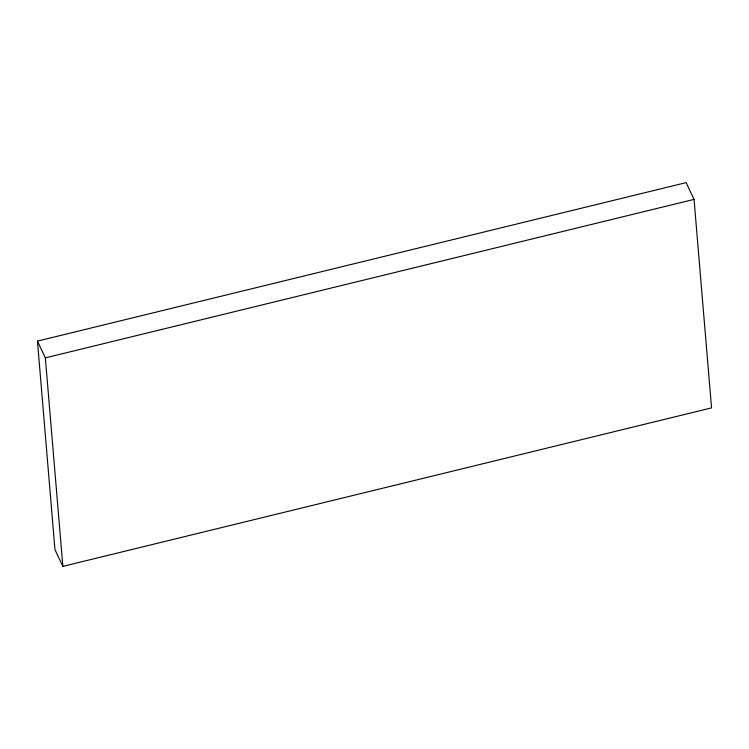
<?xml version="1.0" encoding="UTF-8"?>
<svg xmlns="http://www.w3.org/2000/svg" width="749" height="749" viewBox="0 0 749 749"><rect width="100%" height="100%" fill="white"/><g stroke="black" fill="none" stroke-linecap="round" stroke-linejoin="round"><path stroke-width="1.12" d="M37.45 341.113L686.14 182.625L694.042 199.393L711.55 407.887L62.86 566.375L54.958 549.607L37.45 341.113L45.352 357.882L62.86 566.375M45.352 357.882L694.042 199.393"/></g></svg>
